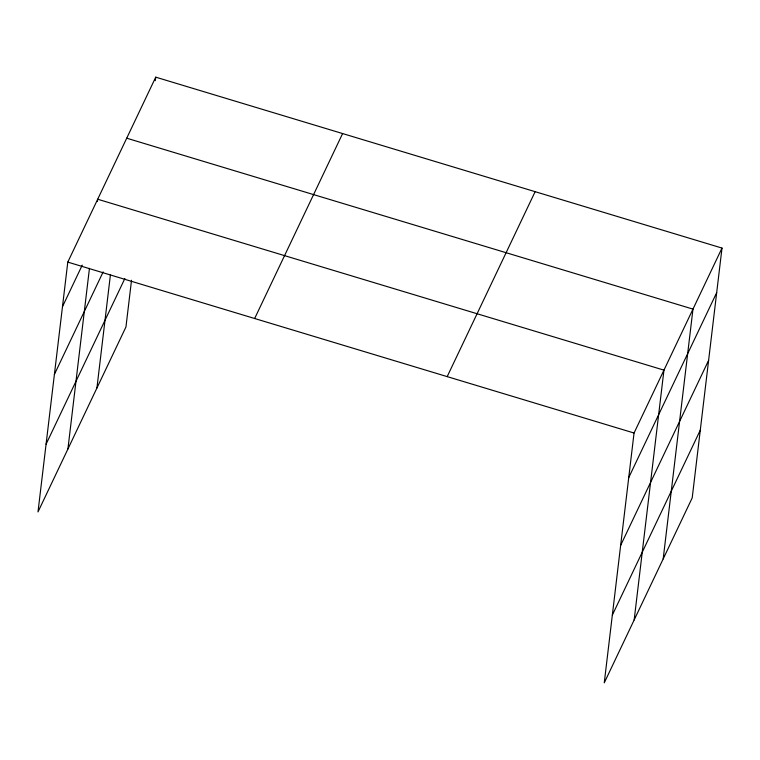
<?xml version="1.0" encoding="UTF-8"?>
<svg xmlns="http://www.w3.org/2000/svg" width="760" height="760" viewBox="0 0 760 760"><rect width="100%" height="100%" fill="white"/><g stroke="black" fill="none" stroke-linecap="round" stroke-linejoin="round"><path stroke-width="1.14" d="M722 248.073L634.049 433.019L604.257 682.841L692.208 497.895L722 248.073L155.743 77.159L67.792 262.105L38 511.926L125.951 326.981L131.518 280.278M67.906 449.046L89.452 268.337M97.413 201.571L97.688 199.225L663.955 370.139L634.163 619.961M96.928 388.008L110.409 274.93M155.316 80.684L155.743 77.159M663.186 558.923L692.977 309.111L126.711 138.196M62.472 306.698L82.241 265.135M54.397 374.423L103.141 271.928M46.075 444.201L124.859 278.53M254.657 318.506L342.608 133.56M447.184 376.618L535.135 191.672M628.729 477.612L716.68 292.666M620.654 545.338L708.605 360.392M612.332 615.115L700.283 430.169M67.792 262.105L634.049 433.019"/></g></svg>
